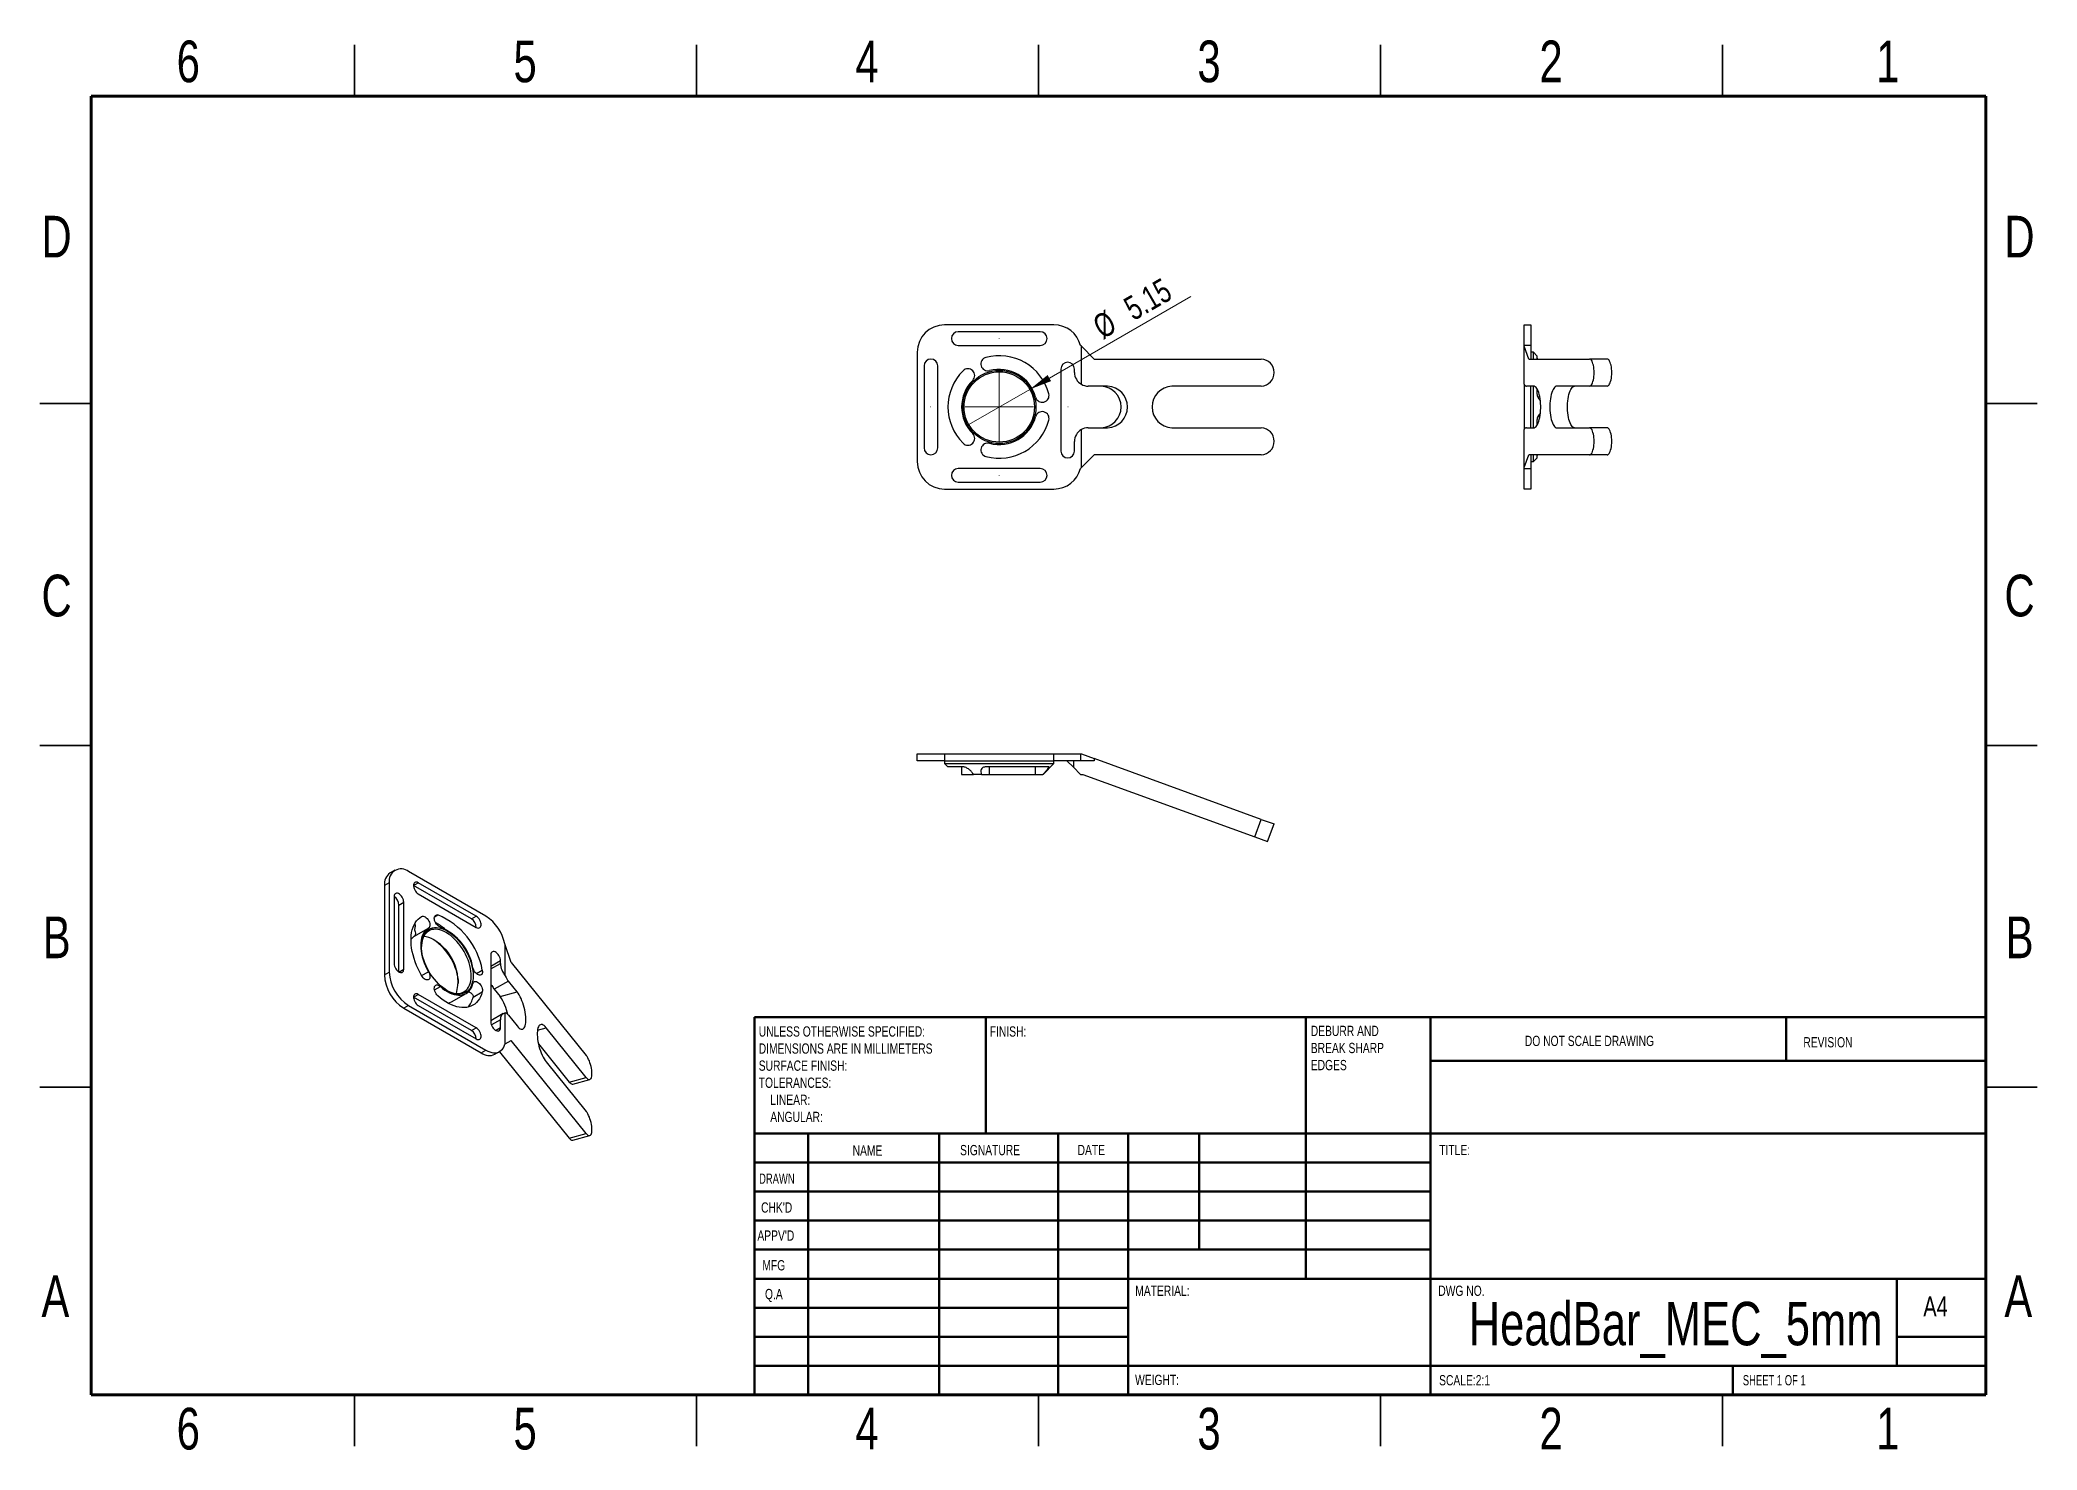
# Model space of a CAD drawing. Header units: millimetres. Extents: x 2 to 294, y 2 to 208.
import ezdxf

# ---------------------------------------------------------------- set-up
doc = ezdxf.new("R2010")
doc.units = ezdxf.units.MM
doc.styles.add('SLDTEXTSTYLE0', font='TXT', dxfattribs={"width": 0.75})
doc.styles.add('SLDTEXTSTYLE1', font='TXT', dxfattribs={"width": 0.686449})
doc.styles.add('SLDTEXTSTYLE2', font='TXT', dxfattribs={"width": 0.6875})
doc.dimstyles.new('SLDDIMSTYLE0', dxfattribs={"dimtxt": 3.5, "dimasz": 3.302, "dimexe": 0, "dimexo": 0.0625, "dimgap": 0.875, "dimtad": 1, "dimlfac": 0.5, "dimrnd": 1e-09, "dimzin": 12, "dimdsep": 46, "dimtxsty": 'SLDTEXTSTYLE0', "dimblk1": 'NONE', "dimsah": 1, "dimcen": 0, "dimadec": 0, "dimazin": 3, "dimtfac": 1, "dimtmove": 0, "dimatfit": 3, "dimldrblk": 'NONE', "dimfxl": 0, "dimfrac": 2, "dimtolj": 1, "dimtzin": 12, "dimarcsym": 0})

# ---------------------------------------------------------------- blocks, each defined once
blk = doc.blocks.new('SW_NOTE_0')
at = {"color": 0, "linetype": 'Continuous', "lineweight": 0, "char_height": 1.5, "attachment_point": 1, "style": 'SLDTEXTSTYLE0'}
for s, insert in [('UNLESS OTHERWISE SPECIFIED:', (0, 1.93)), ('DIMENSIONS ARE IN MILLIMETERS', (0, -0.57)), ('TOLERANCES:', (0, -5.57)), ('SURFACE FINISH:', (0, -3.07)), ('LINEAR:', (1.69, -8.07)), ('ANGULAR:', (1.69, -10.57))]:
    blk.add_mtext(s, dxfattribs=dict(at, insert=insert))
blk = doc.blocks.new('SW_NOTE_0_1')
at = {"color": 0, "linetype": 'Continuous', "lineweight": 0, "char_height": 1.5, "attachment_point": 1, "style": 'SLDTEXTSTYLE0'}
for s, insert in [('DEBURR AND', (0, 1.93)), ('BREAK SHARP', (0, -0.57)), ('EDGES', (0, -3.07))]:
    blk.add_mtext(s, dxfattribs=dict(at, insert=insert))
blk = doc.blocks.new('_D')
at = {"color": 7, "linetype": 'Continuous', "lineweight": 0}
for q in [(170.75, 170.67), (138.31, 151.94)]:
    blk.add_line((147.23, 157.09), q, dxfattribs=at)
at = {"color": 7, "linetype": 'Continuous', "lineweight": 18}
blk.add_solid([(147.23, 157.09), (150.34, 158.3), (149.83, 159.18)], dxfattribs=at)
at = {"color": 7, "linetype": 'Continuous', "lineweight": 18, "char_height": 3.5, "attachment_point": 1, "rotation": 30, "style": 'SLDTEXTSTYLE0'}
for s, insert in [('5.15', (160.64, 170.09)), ('%%c', (156.1, 167.4))]:
    blk.add_mtext(s, dxfattribs=dict(at, insert=insert))
blk = doc.blocks.new('_None')
blk = doc.blocks.new('SW_CENTERMARKSYMBOL_0')
at = {"color": 0, "linetype": 'Continuous', "lineweight": 18}
for p, q in [((0, 10), (0, 10.05)), ((0, 0), (0, 5)), ((-10, 0), (-10.05, 0)), ((0, 0), (-5, 0)), ((0, 0), (0, -5)), ((0, 0), (5, 0)), ((10, 0), (10.05, 0)), ((0, -10), (0, -10.05))]:
    blk.add_line(p, q, dxfattribs=at)

msp = doc.modelspace()

# ---------------------------------------------------------------- linework, layer by layer
at = {"color": 7, "linetype": 'Continuous', "lineweight": 35}
for p, q in [((48.5, 200), (48.5, 207.5)), ((98.5, 200), (98.5, 207.5)), ((148.5, 207.5), (148.5, 200)), ((148.5, 200), (148.5, 207.5)), ((198.5, 200), (198.5, 207.5)), ((248.5, 200), (248.5, 207.5)), ((10, 155), (2.5, 155)), ((287, 155), (294.5, 155)), ((2.5, 105), (10, 105)), ((10, 105), (2.5, 105)), ((294.5, 105), (287, 105)), ((287, 105), (294.5, 105)), ((10, 55), (2.5, 55)), ((287, 55), (294.5, 55)), ((48.5, 10), (48.5, 2.5)), ((98.5, 10), (98.5, 2.5)), ((148.5, 2.5), (148.5, 10)), ((148.5, 10), (148.5, 2.5)), ((198.5, 10), (198.5, 2.5)), ((248.5, 10), (248.5, 2.5))]:
    msp.add_line(p, q, dxfattribs=at)
at = {"color": 7, "linetype": 'Continuous', "lineweight": 70}
for p, q in [((10, 10), (10, 200)), ((10, 200), (287, 200)), ((287, 200), (287, 10)), ((287, 10), (10, 10))]:
    msp.add_line(p, q, dxfattribs=at)
at = {"color": 7, "linetype": 'Continuous', "lineweight": 25}
for p, q in [((150.765, 166.514), (134.765, 166.514)), ((219.486, 166.514), (220.486, 166.514)), ((219.486, 163.514), (219.486, 166.514)), ((220.486, 166.514), (220.486, 163.514)), ((148.765, 165.514), (136.765, 165.514)), ((130.765, 162.514), (130.765, 146.514)), ((136.765, 163.514), (148.765, 163.514)), ((154.765, 163.387), (154.638, 163.514)), ((154.765, 157.832), (154.765, 163.387)), ((156.638, 161.514), (154.765, 163.387)), ((156.638, 161.514), (181.077, 161.514)), ((219.486, 163.387), (219.486, 163.514)), ((220.486, 163.514), (219.486, 163.514)), ((219.486, 157.832), (219.486, 163.387)), ((220.168, 161.514), (219.486, 163.387)), ((220.168, 161.514), (229.062, 161.514)), ((220.486, 163.514), (220.486, 161.514)), ((220.886, 162.514), (220.486, 162.514)), ((221.386, 162.014), (220.886, 162.514)), ((220.886, 161.514), (220.886, 162.514)), ((221.386, 162.014), (221.386, 161.514)), ((231.641, 161.514), (229.062, 161.514)), ((131.765, 160.514), (131.765, 148.514)), ((133.765, 148.514), (133.765, 160.514)), ((151.765, 160.057), (151.765, 148.057)), ((153.765, 159.564), (153.765, 160.057)), ((219.486, 157.832), (219.486, 151.196)), ((158.61, 157.564), (155.765, 157.564)), ((181.077, 157.564), (168.007, 157.564)), ((220.885, 157.564), (219.85, 157.564)), ((220.486, 151.464), (220.486, 157.564)), ((220.886, 151.464), (220.886, 157.564)), ((221.386, 157.19), (221.386, 156.455)), ((229.062, 157.564), (224.306, 157.564)), ((231.641, 157.564), (229.062, 157.564)), ((221.386, 152.573), (221.386, 151.838)), ((153.765, 148.057), (153.765, 149.464)), ((154.765, 145.641), (154.765, 151.196)), ((155.765, 151.464), (158.61, 151.464)), ((168.007, 151.464), (181.077, 151.464)), ((219.486, 145.641), (219.486, 151.196)), ((219.85, 151.464), (220.885, 151.464)), ((224.306, 151.464), (229.062, 151.464)), ((231.641, 151.464), (229.062, 151.464)), ((154.765, 145.641), (156.638, 147.514)), ((181.077, 147.514), (156.638, 147.514)), ((219.486, 145.641), (220.168, 147.514)), ((229.062, 147.514), (220.168, 147.514)), ((220.486, 147.514), (220.486, 145.514)), ((220.486, 146.514), (220.886, 146.514)), ((220.886, 146.514), (220.886, 147.514)), ((220.886, 146.514), (221.386, 147.014)), ((221.386, 147.514), (221.386, 147.014)), ((231.641, 147.514), (229.062, 147.514)), ((148.765, 145.514), (136.765, 145.514)), ((136.765, 143.514), (148.765, 143.514)), ((154.638, 145.514), (154.765, 145.641)), ((219.486, 145.514), (219.486, 145.641)), ((219.486, 145.514), (220.486, 145.514)), ((219.486, 142.514), (219.486, 145.514)), ((220.486, 145.514), (220.486, 142.514)), ((134.765, 142.514), (150.765, 142.514)), ((220.486, 142.514), (219.486, 142.514)), ((130.765, 102.768), (130.765, 103.768)), ((130.765, 103.768), (134.765, 103.768)), ((134.765, 102.768), (130.765, 102.768)), ((134.765, 103.768), (134.765, 102.768)), ((134.765, 103.768), (150.765, 103.768)), ((134.765, 102.768), (134.765, 102.368)), ((134.765, 102.768), (150.765, 102.768)), ((134.765, 102.368), (135.265, 101.868)), ((134.765, 102.368), (150.765, 102.368)), ((149.165, 100.768), (150.765, 102.368)), ((150.765, 102.768), (150.765, 103.768)), ((150.765, 103.768), (154.638, 103.768)), ((150.765, 102.368), (150.765, 102.768)), ((154.638, 102.768), (150.765, 102.768)), ((152.638, 102.768), (153.605, 101.801)), ((153.605, 102.768), (153.605, 101.801)), ((154.638, 103.768), (154.638, 102.768)), ((154.638, 103.768), (154.765, 103.768)), ((156.638, 102.768), (154.638, 102.768)), ((154.765, 103.768), (156.638, 103.086)), ((156.638, 103.086), (156.638, 102.768)), ((181.077, 94.191), (156.638, 103.086)), ((137.462, 101.868), (135.265, 101.868)), ((137.265, 101.868), (137.265, 100.768)), ((137.265, 100.768), (138.876, 100.768)), ((138.876, 100.768), (138.99, 100.768)), ((140.178, 100.768), (138.99, 100.768)), ((140.178, 100.768), (141.342, 100.768)), ((150.01, 101.868), (140.824, 101.868)), ((141.342, 100.768), (148.078, 100.768)), ((148.078, 100.768), (149.129, 100.768)), ((149.165, 100.768), (149.129, 100.768)), ((153.605, 101.801), (154.638, 100.768)), ((154.638, 100.768), (154.984, 100.768)), ((154.984, 100.768), (180.138, 91.612)), ((180.138, 91.612), (181.077, 94.191)), ((181.077, 94.191), (182.933, 93.516)), ((181.994, 90.937), (182.933, 93.516)), ((180.138, 91.612), (181.994, 90.937)), ((53.572, 84.925), (52.865, 84.517)), ((53.572, 84.925), (53.572, 71.861)), ((54.401, 86.757), (53.694, 86.348)), ((67.715, 80.027), (56.401, 86.559)), ((57.108, 84.517), (57.815, 84.926)), ((66.3, 80.027), (57.815, 84.926)), ((52.865, 84.517), (52.865, 71.452)), ((54.28, 82.884), (54.28, 73.085)), ((54.987, 81.659), (55.694, 82.068)), ((55.694, 72.269), (55.694, 82.068)), ((65.593, 79.619), (57.108, 84.517)), ((57.815, 83.293), (66.3, 78.394)), ((54.987, 71.861), (54.987, 81.659)), ((65.593, 79.619), (66.3, 80.027)), ((57.186, 77.033), (59.308, 78.258)), ((70.543, 75.841), (70.453, 75.997)), ((68.422, 74.347), (68.422, 64.548)), ((69.836, 73.128), (69.836, 73.531)), ((70.543, 71.305), (70.543, 75.841)), ((71.385, 73.269), (70.543, 75.841)), ((71.385, 73.269), (82.376, 59.662)), ((52.865, 71.452), (53.572, 71.861)), ((54.987, 71.861), (55.694, 72.269)), ((70.993, 70.53), (68.928, 69.338)), ((72.272, 68.946), (70.993, 70.53)), ((57.108, 68.187), (57.815, 68.595)), ((65.593, 63.288), (57.108, 68.187)), ((66.3, 63.696), (57.815, 68.595)), ((62.686, 67.507), (64.807, 68.731)), ((65.837, 68.177), (67.18, 68.952)), ((68.928, 69.338), (69.785, 68.276)), ((69.785, 68.276), (72.272, 68.946)), ((56.401, 66.962), (55.694, 66.553)), ((55.694, 66.553), (67.007, 60.022)), ((56.401, 66.962), (67.715, 60.43)), ((57.815, 66.962), (66.3, 62.063)), ((70.25, 65.796), (68.422, 64.741)), ((69.836, 63.732), (69.836, 64.881)), ((70.543, 61.351), (70.543, 65.887)), ((70.993, 65.549), (72.272, 63.965)), ((65.593, 63.288), (66.3, 63.696)), ((70.453, 61.299), (70.543, 61.351)), ((70.543, 61.351), (71.385, 61.837)), ((82.376, 48.231), (71.385, 61.837)), ((75.386, 61.342), (79.889, 55.767)), ((82.376, 56.437), (76.498, 63.714)), ((67.007, 60.022), (67.715, 60.43)), ((69.007, 59.824), (69.714, 60.232)), ((69.673, 60.208), (79.889, 47.561)), ((76.498, 58.733), (82.376, 51.456)), ((79.889, 55.767), (82.376, 56.437)), ((80.402, 55.473), (82.89, 56.142)), ((79.889, 47.561), (82.376, 48.231)), ((80.402, 47.267), (82.89, 47.936))]:
    msp.add_line(p, q, dxfattribs=at)
at = {"color": 8, "linetype": 'Continuous', "lineweight": 25}
for p, q in [((221.808, 155.938), (221.504, 155.938)), ((221.808, 153.091), (221.508, 153.091)), ((138.876, 100.768), (138.876, 100.938)), ((141.342, 100.768), (141.342, 101.868)), ((148.078, 100.768), (148.078, 101.868)), ((60.185, 79.914), (60.685, 80.202)), ((68.422, 72.714), (69.836, 73.531)), ((68.422, 72.311), (69.836, 73.128)), ((58.308, 71.329), (59.308, 71.906)), ((66.314, 71.622), (67.18, 72.122)), ((60.185, 69.238), (61.051, 69.738)), ((69.836, 64.881), (68.506, 64.113)), ((69.129, 63.324), (69.836, 63.732)), ((75.248, 63.377), (76.498, 63.714))]:
    msp.add_line(p, q, dxfattribs=at)
at = {"color": 7, "linetype": 'Continuous', "lineweight": 50}
for p, q in [((107, 65.25), (287, 65.25)), ((107, 65.25), (107, 10)), ((140.8, 48.25), (140.8, 65.25)), ((187.6, 65.25), (187.6, 27)), ((205.8, 65.25), (205.8, 10)), ((257.8, 58.875), (257.8, 65.25)), ((287, 58.875), (205.8, 58.875)), ((287, 48.25), (107, 48.25)), ((114.8, 48.25), (114.8, 10)), ((133.991, 48.25), (133.991, 10)), ((151.399, 48.25), (151.399, 10)), ((161.6, 10), (161.6, 48.25)), ((172, 31.25), (172, 48.25)), ((205.8, 44), (107, 44)), ((205.8, 39.75), (107, 39.75)), ((205.8, 35.5), (107, 35.5)), ((205.8, 31.25), (107, 31.25)), ((161.6, 27), (107, 27)), ((161.6, 27), (287, 27)), ((274, 14.25), (274, 27)), ((161.6, 22.75), (107, 22.75)), ((161.6, 18.5), (107, 18.5)), ((287, 18.5), (274, 18.5)), ((107, 14.25), (287, 14.25)), ((250, 10), (250, 14.25))]:
    msp.add_line(p, q, dxfattribs=at)
at = {"color": 7, "linetype": 'Continuous', "lineweight": 25, "flags": 128}
for points in [[(229.062, 157.564), (229.159, 157.584), (229.253, 157.644), (229.343, 157.743), (229.428, 157.878), (229.505, 158.047), (229.573, 158.246), (229.631, 158.471), (229.677, 158.719), (229.711, 158.983), (229.731, 159.258), (229.738, 159.539), (229.731, 159.82), (229.711, 160.096), (229.677, 160.36), (229.631, 160.607), (229.573, 160.833), (229.505, 161.032), (229.428, 161.201), (229.343, 161.336), (229.253, 161.434), (229.159, 161.494), (229.062, 161.514)], [(231.641, 157.564), (231.737, 157.584), (231.832, 157.644), (231.922, 157.743), (232.006, 157.878), (232.084, 158.047), (232.152, 158.246), (232.21, 158.471), (232.256, 158.719), (232.289, 158.983), (232.31, 159.258), (232.317, 159.539), (232.31, 159.82), (232.289, 160.096), (232.256, 160.36), (232.21, 160.607), (232.152, 160.833), (232.084, 161.032), (232.006, 161.201), (231.922, 161.336), (231.832, 161.434), (231.737, 161.494), (231.641, 161.514)], [(220.885, 151.464), (221.006, 151.485), (221.126, 151.546), (221.242, 151.648), (221.354, 151.789), (221.459, 151.966), (221.556, 152.178), (221.644, 152.421), (221.722, 152.693), (221.789, 152.989), (221.843, 153.306), (221.885, 153.639), (221.913, 153.985), (221.927, 154.337), (221.927, 154.692), (221.913, 155.044), (221.885, 155.389), (221.843, 155.722), (221.789, 156.039), (221.722, 156.336), (221.644, 156.607), (221.556, 156.851), (221.459, 157.062), (221.354, 157.24), (221.242, 157.38), (221.126, 157.482), (221.006, 157.544), (220.885, 157.564)], [(224.306, 157.564), (224.184, 157.544), (224.065, 157.482), (223.949, 157.38), (223.837, 157.24), (223.732, 157.062), (223.635, 156.851), (223.547, 156.607), (223.469, 156.336), (223.402, 156.039), (223.348, 155.722), (223.306, 155.389), (223.278, 155.044), (223.264, 154.692), (223.264, 154.337), (223.278, 153.985), (223.306, 153.639), (223.348, 153.306), (223.402, 152.989), (223.469, 152.693), (223.547, 152.421), (223.635, 152.178), (223.732, 151.966), (223.837, 151.789), (223.949, 151.648), (224.065, 151.546), (224.184, 151.485), (224.306, 151.464)], [(226.884, 151.464), (226.763, 151.485), (226.644, 151.546), (226.528, 151.648), (226.416, 151.789), (226.311, 151.966), (226.214, 152.178), (226.126, 152.421), (226.048, 152.693), (225.981, 152.989), (225.927, 153.306), (225.885, 153.639), (225.857, 153.985), (225.843, 154.337), (225.843, 154.692), (225.857, 155.044), (225.885, 155.389), (225.927, 155.722), (225.981, 156.039), (226.048, 156.336), (226.126, 156.607), (226.214, 156.851), (226.311, 157.062), (226.416, 157.24), (226.528, 157.38), (226.644, 157.482), (226.763, 157.544), (226.884, 157.564)], [(229.062, 147.514), (229.159, 147.534), (229.253, 147.594), (229.343, 147.693), (229.428, 147.828), (229.505, 147.997), (229.573, 148.196), (229.631, 148.421), (229.677, 148.669), (229.711, 148.933), (229.731, 149.208), (229.738, 149.489), (229.731, 149.77), (229.711, 150.046), (229.677, 150.31), (229.631, 150.557), (229.573, 150.783), (229.505, 150.982), (229.428, 151.151), (229.343, 151.286), (229.253, 151.384), (229.159, 151.444), (229.062, 151.464)], [(231.641, 147.514), (231.737, 147.534), (231.832, 147.594), (231.922, 147.693), (232.006, 147.828), (232.084, 147.997), (232.152, 148.196), (232.21, 148.421), (232.256, 148.669), (232.289, 148.933), (232.31, 149.208), (232.317, 149.489), (232.31, 149.77), (232.289, 150.046), (232.256, 150.31), (232.21, 150.557), (232.152, 150.783), (232.084, 150.982), (232.006, 151.151), (231.922, 151.286), (231.832, 151.384), (231.737, 151.444), (231.641, 151.464)], [(57.815, 84.926), (57.668, 84.993), (57.527, 85.021), (57.399, 85.01), (57.29, 84.959), (57.203, 84.871), (57.143, 84.75), (57.112, 84.6), (57.112, 84.43), (57.143, 84.245), (57.203, 84.054), (57.29, 83.866), (57.399, 83.688), (57.527, 83.529), (57.668, 83.395), (57.815, 83.293)], [(55.694, 82.068), (55.678, 82.246), (55.633, 82.435), (55.559, 82.625), (55.46, 82.809), (55.34, 82.979), (55.205, 83.126), (55.061, 83.245), (54.913, 83.33), (54.768, 83.378), (54.633, 83.387), (54.513, 83.356), (54.415, 83.286), (54.341, 83.181), (54.295, 83.045), (54.28, 82.884)], [(58.308, 71.329), (58.038, 71.82), (57.791, 72.321), (57.567, 72.829), (57.369, 73.34), (57.197, 73.852), (57.052, 74.362), (56.935, 74.867), (56.847, 75.364), (56.788, 75.851), (56.758, 76.325), (56.758, 76.783), (56.788, 77.222), (56.847, 77.641), (56.935, 78.037), (57.052, 78.407), (57.197, 78.75), (57.369, 79.063), (57.567, 79.345), (57.791, 79.594), (58.038, 79.81), (58.308, 79.99)], [(58.308, 79.99), (58.423, 80.031), (58.554, 80.032), (58.697, 79.994), (58.845, 79.918), (58.991, 79.807), (59.129, 79.666), (59.253, 79.501), (59.357, 79.32), (59.438, 79.131), (59.491, 78.941), (59.514, 78.759), (59.506, 78.593), (59.468, 78.45), (59.401, 78.337), (59.308, 78.258)], [(61.051, 78.414), (60.905, 78.471), (60.757, 78.565), (60.615, 78.692), (60.483, 78.845), (60.368, 79.019), (60.275, 79.206), (60.208, 79.396), (60.17, 79.583), (60.162, 79.758), (60.185, 79.914), (60.238, 80.042), (60.319, 80.139), (60.423, 80.199), (60.547, 80.221), (60.685, 80.202)], [(66.3, 78.394), (66.447, 78.327), (66.588, 78.299), (66.716, 78.31), (66.826, 78.361), (66.913, 78.449), (66.973, 78.57), (67.004, 78.719), (67.004, 78.89), (66.973, 79.075), (66.913, 79.265), (66.826, 79.454), (66.716, 79.631), (66.588, 79.791), (66.447, 79.924), (66.3, 80.027)], [(57.186, 77.033), (56.957, 76.876), (56.756, 76.69)], [(57.267, 78.031), (57.328, 77.872), (57.37, 77.714), (57.391, 77.562), (57.391, 77.42), (57.369, 77.293), (57.327, 77.184), (57.265, 77.096), (57.186, 77.033)], [(59.308, 78.258), (59.078, 78.101), (58.872, 77.909), (58.69, 77.684), (58.533, 77.427), (58.403, 77.14), (58.301, 76.825), (58.228, 76.485), (58.183, 76.122), (58.169, 75.74), (58.183, 75.34), (58.228, 74.926), (58.301, 74.501), (58.403, 74.068), (58.533, 73.631), (58.69, 73.193), (58.872, 72.758), (59.078, 72.328), (59.308, 71.906)], [(62.058, 77.863), (62.387, 77.656), (62.715, 77.417), (63.037, 77.149), (63.352, 76.853), (63.656, 76.531), (63.949, 76.186), (64.228, 75.82), (64.489, 75.437), (64.733, 75.039), (64.956, 74.63), (65.157, 74.211), (65.334, 73.787), (65.486, 73.361), (65.613, 72.936), (65.712, 72.516), (65.783, 72.102), (65.826, 71.7), (65.841, 71.311), (65.826, 70.938), (65.783, 70.585), (65.712, 70.254), (65.613, 69.948), (65.486, 69.669), (65.334, 69.419), (65.157, 69.2), (64.956, 69.014), (64.733, 68.861), (64.489, 68.744), (64.228, 68.663), (63.949, 68.619), (63.656, 68.612), (63.352, 68.642), (63.037, 68.71), (62.715, 68.813), (62.387, 68.952), (62.058, 69.126), (61.728, 69.333), (61.401, 69.572), (61.079, 69.84), (60.764, 70.136), (60.459, 70.458), (60.166, 70.803), (59.888, 71.169), (59.626, 71.552), (59.383, 71.95), (59.16, 72.359), (58.959, 72.778), (58.782, 73.202), (58.629, 73.628), (58.503, 74.053), (58.404, 74.473), (58.332, 74.887), (58.289, 75.289), (58.275, 75.678), (58.289, 76.051), (58.332, 76.404), (58.404, 76.735), (58.503, 77.041), (58.629, 77.32), (58.782, 77.57), (58.959, 77.789), (59.16, 77.975), (59.383, 78.128), (59.626, 78.245), (59.888, 78.326), (60.166, 78.37), (60.459, 78.377), (60.764, 78.346), (61.079, 78.279), (61.401, 78.176), (61.728, 78.037), (62.058, 77.863)], [(61.916, 77.618), (61.594, 77.787), (61.275, 77.922), (60.961, 78.022), (60.654, 78.086), (60.357, 78.113), (60.072, 78.104), (59.802, 78.057), (59.548, 77.975), (59.313, 77.856), (59.098, 77.703), (58.905, 77.516), (58.736, 77.297), (58.592, 77.048), (58.473, 76.77), (58.382, 76.466), (58.318, 76.139), (58.283, 75.789), (58.275, 75.596)], [(61.986, 69.168), (62.077, 69.119), (62.398, 68.966), (62.715, 68.849), (63.026, 68.767), (63.328, 68.721), (63.62, 68.713), (63.897, 68.741), (64.16, 68.805), (64.404, 68.906), (64.63, 69.042), (64.834, 69.212), (65.015, 69.415), (65.172, 69.649), (65.303, 69.913), (65.408, 70.204), (65.486, 70.52), (65.536, 70.859), (65.557, 71.218), (65.55, 71.594), (65.514, 71.984), (65.451, 72.386), (65.359, 72.795), (65.241, 73.21), (65.097, 73.626), (64.927, 74.04), (64.734, 74.449), (64.52, 74.85), (64.284, 75.24), (64.031, 75.616), (63.76, 75.975), (63.476, 76.313), (63.179, 76.629), (62.872, 76.919), (62.557, 77.182), (62.238, 77.416), (61.916, 77.618)], [(54.28, 73.085), (54.295, 72.907), (54.341, 72.718), (54.415, 72.528), (54.513, 72.344), (54.633, 72.174), (54.768, 72.027), (54.913, 71.908), (55.061, 71.823), (55.205, 71.775), (55.34, 71.766), (55.46, 71.797), (55.559, 71.867), (55.633, 71.972), (55.678, 72.108), (55.694, 72.269)], [(69.836, 73.531), (69.82, 73.709), (69.775, 73.898), (69.701, 74.088), (69.602, 74.272), (69.482, 74.442), (69.347, 74.589), (69.203, 74.708), (69.055, 74.794), (68.91, 74.842), (68.775, 74.85), (68.656, 74.819), (68.557, 74.749), (68.483, 74.644), (68.437, 74.508), (68.422, 74.347)], [(59.308, 71.906), (59.401, 71.72), (59.468, 71.529), (59.506, 71.342), (59.514, 71.167), (59.491, 71.012), (59.438, 70.883), (59.357, 70.787), (59.253, 70.726), (59.129, 70.705), (58.991, 70.723), (58.845, 70.781), (58.697, 70.875), (58.554, 71.002), (58.423, 71.155), (58.308, 71.329)], [(61.051, 69.738), (61.382, 69.462), (61.719, 69.216), (62.058, 69.003), (62.397, 68.825), (62.733, 68.682), (63.064, 68.575), (63.388, 68.506), (63.701, 68.475), (64.002, 68.483), (64.288, 68.528), (64.558, 68.611), (64.808, 68.731), (65.037, 68.888), (65.243, 69.079), (65.426, 69.305), (65.582, 69.562), (65.712, 69.849), (65.814, 70.164)], [(67.18, 72.122), (67.203, 71.94), (67.196, 71.774), (67.157, 71.632), (67.09, 71.518), (66.997, 71.439), (66.882, 71.398), (66.751, 71.397), (66.608, 71.435), (66.46, 71.511), (66.314, 71.622), (66.176, 71.763), (66.052, 71.928), (65.948, 72.109), (65.867, 72.298), (65.814, 72.488)], [(65.814, 70.164), (65.867, 70.292), (65.948, 70.389), (66.052, 70.449), (66.176, 70.471), (66.314, 70.452), (66.46, 70.395), (66.608, 70.301), (66.751, 70.174), (66.882, 70.02), (66.997, 69.847), (67.09, 69.66), (67.157, 69.469), (67.196, 69.282), (67.203, 69.107), (67.18, 68.952)], [(57.815, 68.595), (57.668, 68.662), (57.527, 68.69), (57.399, 68.679), (57.29, 68.628), (57.203, 68.54), (57.143, 68.419), (57.112, 68.27), (57.112, 68.099), (57.143, 67.914), (57.203, 67.724), (57.29, 67.535), (57.399, 67.358), (57.527, 67.198), (57.668, 67.064), (57.815, 66.962)], [(60.685, 68.371), (60.547, 68.512), (60.423, 68.677), (60.319, 68.858), (60.238, 69.048), (60.185, 69.237), (60.162, 69.419), (60.17, 69.585), (60.208, 69.728), (60.275, 69.842), (60.368, 69.921), (60.483, 69.962), (60.615, 69.963), (60.757, 69.925), (60.905, 69.849), (61.051, 69.738)], [(67.18, 68.952), (67.063, 68.582), (66.919, 68.239), (66.746, 67.926), (66.548, 67.644), (66.325, 67.395), (66.077, 67.179), (65.808, 66.999), (65.517, 66.856), (65.207, 66.749), (64.879, 66.68), (64.536, 66.65), (64.178, 66.657), (63.809, 66.703), (63.43, 66.787), (63.044, 66.908), (62.651, 67.066), (62.256, 67.26), (61.859, 67.489), (61.464, 67.752), (61.072, 68.046), (60.685, 68.371)], [(62.174, 67.305), (62.436, 67.386), (62.686, 67.507)], [(72.272, 63.965), (72.422, 63.796), (72.569, 63.664), (72.713, 63.569), (72.851, 63.513), (72.981, 63.498), (73.101, 63.522), (73.21, 63.585), (73.306, 63.688), (73.389, 63.828), (73.456, 64.004), (73.507, 64.212), (73.542, 64.451), (73.559, 64.717), (73.559, 65.007), (73.542, 65.316), (73.507, 65.641), (73.456, 65.976), (73.389, 66.318), (73.306, 66.662), (73.21, 67.004), (73.101, 67.337), (72.981, 67.659), (72.851, 67.965), (72.713, 68.25), (72.569, 68.511), (72.422, 68.744), (72.272, 68.946)], [(68.422, 64.548), (68.437, 64.37), (68.483, 64.181), (68.557, 63.991), (68.656, 63.807), (68.775, 63.637), (68.91, 63.49), (69.055, 63.371), (69.203, 63.286), (69.347, 63.238), (69.482, 63.229), (69.602, 63.26), (69.701, 63.33), (69.775, 63.435), (69.82, 63.571), (69.836, 63.732)], [(66.3, 62.063), (66.447, 61.996), (66.588, 61.968), (66.716, 61.979), (66.826, 62.03), (66.913, 62.118), (66.973, 62.239), (67.004, 62.389), (67.004, 62.559), (66.973, 62.744), (66.913, 62.935), (66.826, 63.123), (66.716, 63.301), (66.588, 63.46), (66.447, 63.594), (66.3, 63.696)], [(76.498, 63.714), (76.349, 63.882), (76.201, 64.015), (76.058, 64.109), (75.92, 64.165), (75.79, 64.181), (75.67, 64.157), (75.561, 64.093), (75.464, 63.99), (75.382, 63.85), (75.315, 63.675), (75.264, 63.466), (75.229, 63.227), (75.212, 62.961), (75.212, 62.671), (75.229, 62.362), (75.264, 62.038), (75.315, 61.702), (75.382, 61.36), (75.464, 61.016), (75.561, 60.675), (75.67, 60.341), (75.79, 60.019), (75.92, 59.714), (76.058, 59.429), (76.201, 59.168), (76.349, 58.935), (76.498, 58.733)], [(67.715, 60.43), (68.001, 60.282), (68.284, 60.168), (68.562, 60.091), (68.83, 60.051), (69.088, 60.048), (69.331, 60.083), (69.558, 60.155), (69.765, 60.263), (69.952, 60.407), (70.116, 60.584), (70.255, 60.793), (70.368, 61.033), (70.453, 61.299)], [(82.376, 56.437), (82.495, 56.306), (82.611, 56.211), (82.723, 56.153), (82.828, 56.134), (82.923, 56.154), (83.007, 56.213), (83.078, 56.308), (83.136, 56.44), (83.177, 56.604), (83.202, 56.797), (83.211, 57.016), (83.202, 57.256), (83.177, 57.512), (83.136, 57.78), (83.078, 58.052), (83.007, 58.325), (82.923, 58.592), (82.828, 58.848), (82.723, 59.087), (82.611, 59.306), (82.495, 59.499), (82.376, 59.662)], [(79.889, 55.767), (80.008, 55.637), (80.124, 55.542), (80.236, 55.484), (80.34, 55.465), (80.402, 55.473)], [(82.376, 48.231), (82.495, 48.1), (82.611, 48.005), (82.723, 47.947), (82.828, 47.928), (82.923, 47.948), (83.007, 48.006), (83.078, 48.102), (83.136, 48.233), (83.177, 48.397), (83.202, 48.591), (83.211, 48.81), (83.202, 49.05), (83.177, 49.306), (83.136, 49.573), (83.078, 49.846), (83.007, 50.118), (82.923, 50.385), (82.828, 50.641), (82.723, 50.881), (82.611, 51.1), (82.495, 51.292), (82.376, 51.456)], [(79.889, 47.561), (80.008, 47.43), (80.124, 47.335), (80.236, 47.278), (80.34, 47.258), (80.402, 47.267)]]:
    msp.add_lwpolyline(points, dxfattribs=at)
at = {"color": 7, "linetype": 'Continuous', "lineweight": 25}
for radius in [5.35, 5.15]:
    msp.add_circle((142.765, 154.514), radius, dxfattribs=at)
for centre, radius, start, end in [((134.765, 162.514), 4, 90, 180), ((150.765, 162.514), 4, 14.47751, 90), ((136.765, 164.514), 1, 90, 270), ((148.765, 164.514), 1, 270, 90), ((132.765, 160.514), 1, 0, 180), ((141.083, 160.793), 1, 105, 285), ((142.765, 154.514), 7.5, 15, 105), ((152.765, 160.057), 1, 0, 180), ((180.982, 159.539), 1.977, 272.74357, 87.25643), ((142.765, 154.514), 7.5, 135, 225), ((142.765, 154.514), 5.5, 135, 225), ((138.169, 159.11), 1, 315, 135), ((142.765, 154.514), 5.5, 15, 105), ((155.765, 159.564), 2, 180, 240), ((155.765, 159.564), 2, 240, 270), ((149.044, 156.196), 1, 195, 15), ((157.522, 154.514), 3.054, 272.81324, 87.18676), ((158.461, 154.514), 3.054, 272.81324, 87.18676), ((168.157, 154.514), 3.054, 92.81324, 267.18676), ((142.765, 154.514), 7.5, 255, 345), ((142.765, 154.514), 5.5, 255, 345), ((149.044, 152.832), 1, 345, 165), ((138.169, 149.918), 1, 225, 45), ((141.083, 148.236), 1, 75, 255), ((155.765, 149.464), 2, 120, 180), ((155.765, 149.464), 2, 90, 120), ((180.982, 149.489), 1.977, 272.74357, 87.25643), ((134.765, 146.514), 4, 180, 270), ((132.765, 148.514), 1, 180, 0), ((152.765, 148.057), 1, 180, 0), ((136.765, 144.514), 1, 90, 270), ((148.765, 144.514), 1, 270, 90), ((150.765, 146.514), 4, 270, 345.52249), ((54.845, 84.725), 1.99, 125.32586, 185.98632), ((55.302, 85.196), 1.751, 51.13075, 188.88), ((53.456, 81.592), 1.533, 2.52416, 57.47584), ((56.923, 72.251), 7.604, 51.24989, 63.12835), ((56.551, 70.228), 10.797, 10.10375, 67.48539), ((64.769, 78.327), 1.533, 2.51854, 57.47608), ((64.326, 74.779), 6.247, 11.24038, 57.14847), ((58.277, 73.608), 3.455, 58.59491, 84.77886), ((55.502, 69.71), 8.23, 3.1968, 56.79783), ((56.64, 70.474), 6.987, 345.42563, 60.52687), ((58.048, 71.122), 7.885, 9.97437, 67.61477), ((72.902, 73.269), 3.07, 182.63929, 219.77207), ((58.99, 71.722), 6.13, 182.52432, 237.47568), ((59.697, 72.131), 6.13, 182.52416, 237.47584), ((70.856, 72.035), 3.122, 218.76948, 223.09856), ((62.512, 68.982), 3.421, 318.5219, 346.37867), ((64.272, 64.383), 6.749, 10.86119, 35.22562), ((70.704, 65.022), 0.88, 100.54678, 189.25188), ((64.769, 61.996), 1.533, 2.51854, 57.47608), ((68.178, 61.645), 2.001, 234.20208, 294.48746)]:
    msp.add_arc(centre, radius, start, end, dxfattribs=at)
for centre, major_axis, ratio, start_param, end_param in [((219.85, 159.564), (0, 2), 0.3639702, 2.6179939, 3.1415927), ((219.85, 149.464), (0, 2), 0.3639702, 0, 0.5235988), ((70.993, 72.163), (-0.58, 1.966), 0.3495283, 1.9167347, 2.4403335), ((68.928, 70.971), (-0.58, 1.966), 0.3495283, 2.0388854, 2.4403335), ((70.993, 63.916), (-0.58, 1.966), 0.3495283, 5.5819262, 6.1055249)]:
    msp.add_ellipse(centre, major_axis=major_axis, ratio=ratio, start_param=start_param, end_param=end_param, dxfattribs=at)
for points, knots in [([(221.497, 161.514), (221.469, 161.559), (221.403, 161.669), (221.392, 161.725), (221.386, 161.759)], [0, 0, 0, 0, 0.4142167, 1, 1, 1, 1]), ([(221.386, 156.455), (221.392, 156.364), (221.406, 156.182), (221.513, 155.89), (221.663, 155.659), (221.795, 155.516), (221.86, 155.468), (221.872, 155.459)], [0, 0, 0, 0, 0.2266102, 0.4524091, 0.7533529, 0.953676, 1, 1, 1, 1]), ([(221.87, 153.571), (221.869, 153.57), (221.814, 153.532), (221.69, 153.401), (221.529, 153.172), (221.409, 152.869), (221.394, 152.672), (221.386, 152.573)], [0, 0, 0, 0, 0.0042179, 0.2061411, 0.5107141, 0.7551291, 1, 1, 1, 1]), ([(221.386, 147.27), (221.392, 147.3), (221.402, 147.357), (221.466, 147.465), (221.495, 147.514)], [0, 0, 0, 0, 0.539185, 1, 1, 1, 1]), ([(138.99, 100.768), (138.918, 100.893), (138.829, 101.016), (138.616, 101.258), (138.491, 101.375), (138.214, 101.588), (138.059, 101.684), (137.745, 101.825), (137.589, 101.868), (137.462, 101.868)], [0, 0, 0, 0, 0.25, 0.25, 0.5, 0.5, 0.75, 0.75, 1, 1, 1, 1]), ([(140.824, 101.868), (140.651, 101.868), (140.498, 101.825), (140.265, 101.683), (140.187, 101.587), (140.093, 101.375), (140.077, 101.258), (140.093, 101.017), (140.125, 100.893), (140.178, 100.768)], [0, 0, 0, 0, 0.25, 0.25, 0.5, 0.5, 0.75, 0.75, 1, 1, 1, 1]), ([(149.129, 100.768), (149.254, 100.893), (149.374, 101.016), (149.604, 101.258), (149.712, 101.375), (149.896, 101.588), (149.971, 101.684), (150.053, 101.825), (150.056, 101.868), (150.01, 101.868)], [0, 0, 0, 0, 0.25, 0.25, 0.5, 0.5, 0.75, 0.75, 1, 1, 1, 1]), ([(57.314, 78.934), (57.32, 78.905), (57.339, 78.822), (57.347, 78.64), (57.334, 78.392), (57.299, 78.177), (57.272, 78.056), (57.267, 78.031)], [0, 0, 0, 0, 0.1211506, 0.346516, 0.6358304, 0.9253532, 1, 1, 1, 1]), ([(65.126, 68.977), (65.182, 68.956), (65.312, 68.908), (65.528, 68.785), (65.728, 68.611), (65.857, 68.388), (65.843, 68.247), (65.837, 68.177)], [0, 0, 0, 0, 0.13355455, 0.30925108, 0.57426474, 0.78693407, 1, 1, 1, 1])]:
    msp.add_open_spline(points, degree=3, knots=knots, dxfattribs=at)

# ---------------------------------------------------------------- block references
at = {"color": 7, "linetype": 'Continuous', "lineweight": 0}
for name, p in [('SW_CENTERMARKSYMBOL_0', (142.765, 154.514)), ('SW_NOTE_0', (107.594, 61.987)), ('SW_NOTE_0_1', (188.309, 62.069))]:
    msp.add_blockref(name, p, dxfattribs=at)

# ---------------------------------------------------------------- texts
for s, insert, char_height, attachment_point, style in [('6', (24.189, 208.114), 6.096, 2, 'SLDTEXTSTYLE0'), ('5', (73.439, 208.114), 6.096, 2, 'SLDTEXTSTYLE0'), ('4', (123.439, 208.114), 6.096, 2, 'SLDTEXTSTYLE0'), ('3', (173.439, 208.114), 6.096, 2, 'SLDTEXTSTYLE0'), ('2', (223.439, 208.114), 6.096, 2, 'SLDTEXTSTYLE0'), ('1', (272.689, 208.114), 6.096, 2, 'SLDTEXTSTYLE0'), ('D', (4.93, 182.476), 6.096, 2, 'SLDTEXTSTYLE0'), ('D', (291.93, 182.476), 6.096, 2, 'SLDTEXTSTYLE0'), ('C', (4.937, 129.976), 6.096, 2, 'SLDTEXTSTYLE0'), ('C', (291.937, 129.976), 6.096, 2, 'SLDTEXTSTYLE0'), ('B', (4.953, 79.976), 6.096, 2, 'SLDTEXTSTYLE0'), ('B', (291.953, 79.976), 6.096, 2, 'SLDTEXTSTYLE0'), ('FINISH:', (141.371, 63.919), 1.5, 1, 'SLDTEXTSTYLE0'), ('DO NOT SCALE DRAWING', (219.615, 62.533), 1.5, 1, 'SLDTEXTSTYLE0'), ('REVISION', (260.328, 62.335), 1.5, 1, 'SLDTEXTSTYLE0'), ('NAME', (121.322, 46.501), 1.5, 1, 'SLDTEXTSTYLE0'), ('SIGNATURE', (137.034, 46.562), 1.5, 1, 'SLDTEXTSTYLE0'), ('DATE', (154.215, 46.576), 1.5, 1, 'SLDTEXTSTYLE0'), ('TITLE:', (207.09, 46.576), 1.5, 1, 'SLDTEXTSTYLE0'), ('DRAWN', (107.643, 42.385), 1.5, 1, 'SLDTEXTSTYLE1'), ("CHK'D", (107.939, 38.162), 1.5, 1, 'SLDTEXTSTYLE0'), ("APPV'D", (107.402, 34.066), 1.5, 1, 'SLDTEXTSTYLE0'), ('MFG', (108.124, 29.716), 1.5, 1, 'SLDTEXTSTYLE0'), ('A', (4.757, 27.476), 6.096, 2, 'SLDTEXTSTYLE0'), ('A', (291.757, 27.476), 6.096, 2, 'SLDTEXTSTYLE0'), ('Q.A', (108.509, 25.505), 1.5, 1, 'SLDTEXTSTYLE0'), ('MATERIAL:', (162.646, 25.986), 1.5, 1, 'SLDTEXTSTYLE0'), ('DWG NO.', (206.953, 25.986), 1.5, 1, 'SLDTEXTSTYLE0'), ('HeadBar_MEC_5mm', (241.652, 23.607), 6.35, 2, 'SLDTEXTSTYLE0'), ('A4', (277.871, 24.406), 2.9104, 1, 'SLDTEXTSTYLE0'), ('WEIGHT:', (162.618, 12.949), 1.4986, 1, 'SLDTEXTSTYLE0'), ('SCALE:2:1', (207.074, 12.9), 1.5, 1, 'SLDTEXTSTYLE0'), ('SHEET 1 OF 1', (251.478, 12.9), 1.5, 1, 'SLDTEXTSTYLE2'), ('6', (24.189, 8.114), 6.096, 2, 'SLDTEXTSTYLE0'), ('5', (73.439, 8.114), 6.096, 2, 'SLDTEXTSTYLE0'), ('4', (123.439, 8.114), 6.096, 2, 'SLDTEXTSTYLE0'), ('3', (173.439, 8.114), 6.096, 2, 'SLDTEXTSTYLE0'), ('2', (223.439, 8.114), 6.096, 2, 'SLDTEXTSTYLE0'), ('1', (272.689, 8.114), 6.096, 2, 'SLDTEXTSTYLE0')]:
    msp.add_mtext(s, dxfattribs=dict(at, insert=insert, char_height=char_height, attachment_point=attachment_point, style=style))

# ---------------------------------------------------------------- dimensions: what is measured, and where the dimension line sits
at = {"color": 7, "linetype": 'Continuous', "lineweight": 18}
dim = msp.add_diameter_dim_2p(p1=(138.305, 151.939), p2=(147.226, 157.089), dimstyle='SLDDIMSTYLE0', dxfattribs=at)
dim.commit()
dim.dimension.update_dxf_attribs({"geometry": '_D', "text_midpoint": (164.682, 167.168), "dimtype": 163})

doc.saveas('drawing.dxf')
